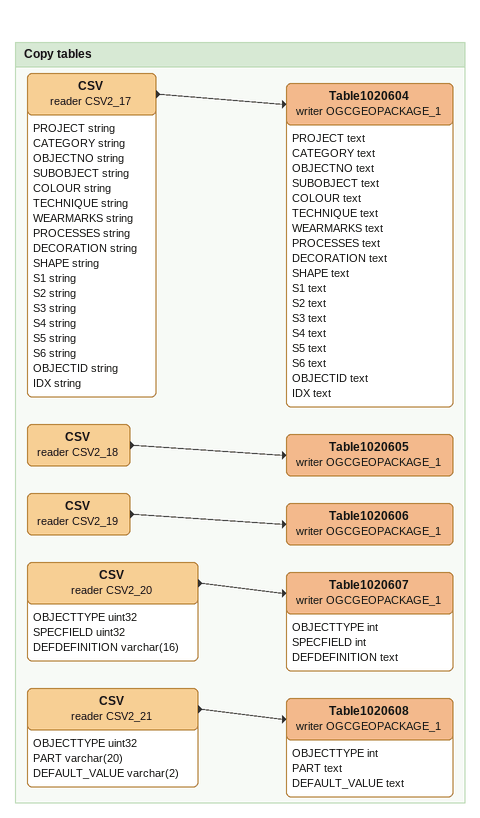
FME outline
Bookmark: Copy tables
CSV (reader CSV2_17)
    attributes: PROJECT string, CATEGORY string, OBJECTNO string, SUBOBJECT string, COLOUR string, TECHNIQUE string, WEARMARKS string, PROCESSES string, DECORATION string, SHAPE string, S1 string, S2 string, S3 string, S4 string, S5 string, S6 string, OBJECTID string, IDX string
    -> Table1020604 (writer OGCGEOPACKAGE_1)
Table1020604 (writer OGCGEOPACKAGE_1)
    attributes: PROJECT text, CATEGORY text, OBJECTNO text, SUBOBJECT text, COLOUR text, TECHNIQUE text, WEARMARKS text, PROCESSES text, DECORATION text, SHAPE text, S1 text, S2 text, S3 text, S4 text, S5 text, S6 text, OBJECTID text, IDX text
CSV (reader CSV2_18)
    -> Table1020605 (writer OGCGEOPACKAGE_1)
Table1020605 (writer OGCGEOPACKAGE_1)
CSV (reader CSV2_19)
    -> Table1020606 (writer OGCGEOPACKAGE_1)
Table1020606 (writer OGCGEOPACKAGE_1)
CSV (reader CSV2_20)
    attributes: OBJECTTYPE uint32, SPECFIELD uint32, DEFDEFINITION varchar(16)
    -> Table1020607 (writer OGCGEOPACKAGE_1)
Table1020607 (writer OGCGEOPACKAGE_1)
    attributes: OBJECTTYPE int, SPECFIELD int, DEFDEFINITION text
CSV (reader CSV2_21)
    attributes: OBJECTTYPE uint32, PART varchar(20), DEFAULT_VALUE varchar(2)
    -> Table1020608 (writer OGCGEOPACKAGE_1)
Table1020608 (writer OGCGEOPACKAGE_1)
    attributes: OBJECTTYPE int, PART text, DEFAULT_VALUE text
